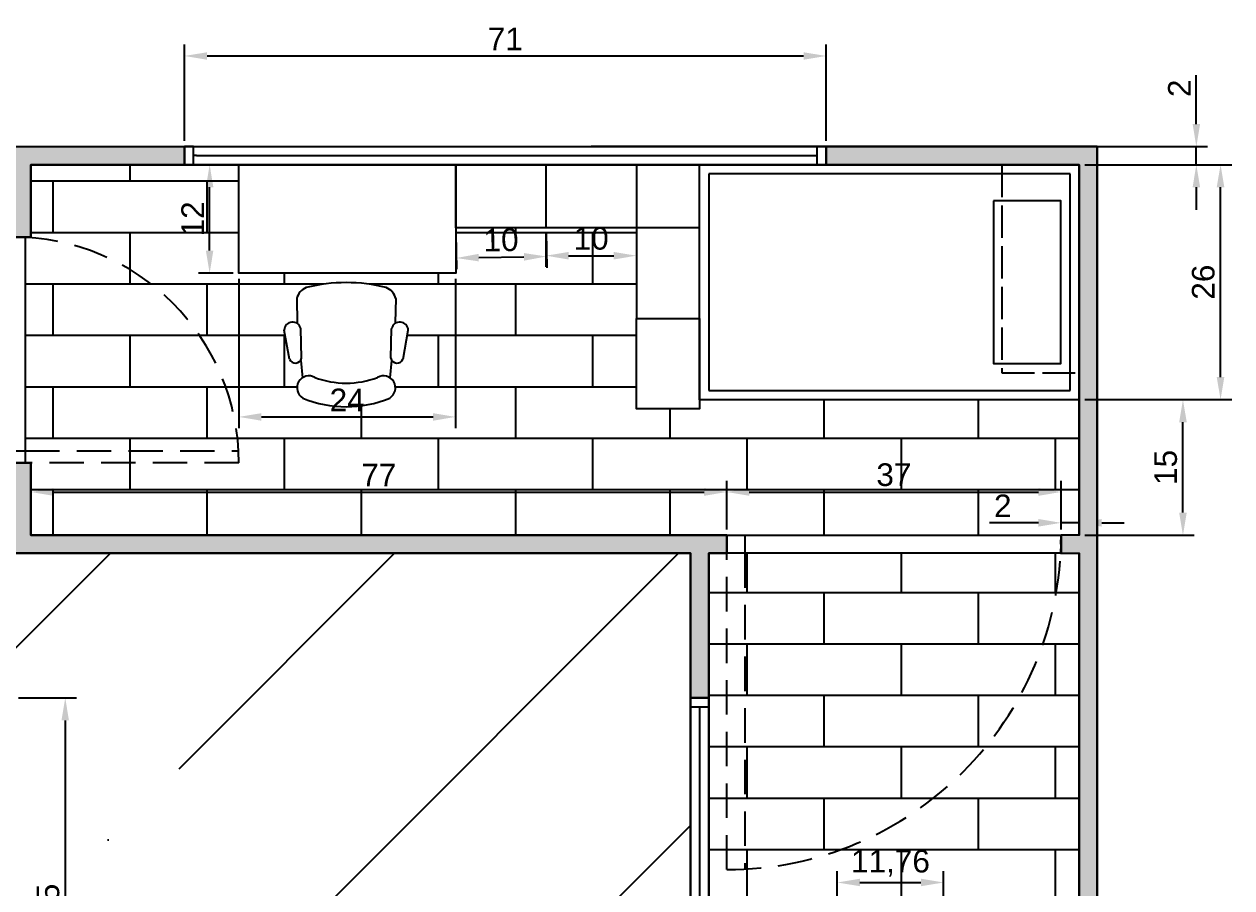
# Model space of a CAD drawing. Header units: millimetres. Extents: x 2925 to 3308, y 7144 to 7335.
# Drawn here: x 2992.4 to 3126, y 7239.5 to 7335.1 of the extents above; entities that cross this region are included whole.
import ezdxf

# ---------------------------------------------------------------- set-up
doc = ezdxf.new("R2010")
doc.units = ezdxf.units.MM
doc.header["$LTSCALE"] = 0.3
doc.set_wipeout_variables(frame=1)
doc.linetypes.add('ACAD_ISO02W100', pattern=[15, 12, -3])
doc.linetypes.add('DASHED', pattern=[19.05, 12.7, -6.35])
doc.layers.add('dim', color=1, linetype='Continuous', plot=False)
for name, color, linetype in [('door', 3, 'DASHED'), ('F-FURN', 4, 'Continuous'), ('floorhatch', 7, 'Continuous'), ('furniture', 6, 'Continuous'), ('wall', 50, 'Continuous'), ('wall2', 50, 'Continuous'), ('wallhatch', 7, 'Continuous'), ('windoes', 3, 'Continuous')]:
    doc.layers.add(name, color=color, linetype=linetype)
doc.styles.get("Standard").update_dxf_attribs({"font": 'arial.ttf'})
doc.dimstyles.new('ISO-25', dxfattribs={"dimtxt": 2.5, "dimasz": 2.5, "dimexe": 1.25, "dimexo": 0.625, "dimtad": 1, "dimtxsty": 'Standard', "dimcen": 2.5, "dimadec": 0, "dimazin": 0, "dimtfac": 1, "dimtmove": 0, "dimatfit": 3, "dimfxl": 1, "dimarcsym": 0})

# ---------------------------------------------------------------- blocks, each defined once
blk = doc.blocks.new('*D9')
at = {"layer": 'Defpoints', "color": 0, "transparency": 16777216}
for p in [(3109.13, 7321.55), (3122.1, 7321.55), (3109.13, 7319.55)]:
    blk.add_point(p, dxfattribs=at)
at = {"layer": 'dim', "color": 0, "lineweight": -2, "transparency": 16777216}
for p, q in [((3122.1, 7324.05), (3122.1, 7329.45)), ((3109.76, 7321.55), (3123.35, 7321.55)), ((3122.1, 7319.55), (3122.1, 7321.55)), ((3109.76, 7319.55), (3123.35, 7319.55)), ((3122.1, 7317.05), (3122.1, 7314.55))]:
    blk.add_line(p, q, dxfattribs=at)
at = {"layer": 'dim', "color": 0, "transparency": 16777216}
for points in [[(3121.69, 7324.05), (3122.52, 7324.05), (3122.1, 7321.55)], [(3121.69, 7317.05), (3122.52, 7317.05), (3122.1, 7319.55)]]:
    blk.add_solid(points, dxfattribs=at)
at = {"layer": 'dim', "color": 0, "transparency": 16777216, "insert": (3120.22, 7328), "char_height": 2.5, "attachment_point": 5, "rotation": 90}
blk.add_mtext('2', dxfattribs=at)
blk = doc.blocks.new('*D10')
at = {"layer": 'Defpoints', "color": 0, "transparency": 16777216}
for p in [(3081.13, 7331.58), (3010.13, 7321.55), (3081.13, 7321.55)]:
    blk.add_point(p, dxfattribs=at)
at = {"layer": 'dim', "color": 0, "lineweight": -2, "transparency": 16777216}
for p, q in [((3010.13, 7322.17), (3010.13, 7332.83)), ((3081.13, 7322.17), (3081.13, 7332.83)), ((3012.63, 7331.58), (3078.63, 7331.58))]:
    blk.add_line(p, q, dxfattribs=at)
at = {"layer": 'dim', "color": 0, "transparency": 16777216}
for points in [[(3012.63, 7331.99), (3012.63, 7331.16), (3010.13, 7331.58)], [(3078.63, 7331.99), (3078.63, 7331.16), (3081.13, 7331.58)]]:
    blk.add_solid(points, dxfattribs=at)
at = {"layer": 'dim', "color": 0, "transparency": 16777216, "insert": (3045.63, 7333.46), "char_height": 2.5, "attachment_point": 5}
blk.add_mtext('71', dxfattribs=at)
blk = doc.blocks.new('*D13')
at = {"layer": 'Defpoints', "color": 0, "transparency": 16777216}
for p in [(3109.13, 7293.55), (3120.62, 7293.55), (3109.13, 7278.55)]:
    blk.add_point(p, dxfattribs=at)
at = {"layer": 'dim', "color": 0, "lineweight": -2, "transparency": 16777216}
for p, q in [((3109.76, 7293.55), (3121.87, 7293.55)), ((3120.62, 7281.05), (3120.62, 7291.05)), ((3109.76, 7278.55), (3121.87, 7278.55))]:
    blk.add_line(p, q, dxfattribs=at)
at = {"layer": 'dim', "color": 0, "transparency": 16777216}
for points in [[(3120.2, 7291.05), (3121.04, 7291.05), (3120.62, 7293.55)], [(3120.2, 7281.05), (3121.04, 7281.05), (3120.62, 7278.55)]]:
    blk.add_solid(points, dxfattribs=at)
at = {"layer": 'dim', "color": 0, "transparency": 16777216, "insert": (3118.72, 7286.05), "char_height": 2.5, "attachment_point": 5, "rotation": 90}
blk.add_mtext('15', dxfattribs=at)
blk = doc.blocks.new('*D14')
at = {"layer": 'Defpoints', "color": 0, "transparency": 16777216}
for p in [(3109.13, 7319.55), (3124.78, 7319.55), (3109.13, 7293.55)]:
    blk.add_point(p, dxfattribs=at)
at = {"layer": 'dim', "color": 0, "lineweight": -2, "transparency": 16777216}
for p, q in [((3109.76, 7319.55), (3126.03, 7319.55)), ((3124.78, 7296.05), (3124.78, 7317.05)), ((3109.76, 7293.55), (3126.03, 7293.55))]:
    blk.add_line(p, q, dxfattribs=at)
at = {"layer": 'dim', "color": 0, "transparency": 16777216}
for points in [[(3124.36, 7317.05), (3125.2, 7317.05), (3124.78, 7319.55)], [(3124.36, 7296.05), (3125.2, 7296.05), (3124.78, 7293.55)]]:
    blk.add_solid(points, dxfattribs=at)
at = {"layer": 'dim', "color": 0, "transparency": 16777216, "insert": (3122.88, 7306.55), "char_height": 2.5, "attachment_point": 5, "rotation": 90}
blk.add_mtext('26', dxfattribs=at)
blk = doc.blocks.new('*D15')
at = {"layer": 'Defpoints', "color": 0, "transparency": 16777216}
for p in [(3016.13, 7307.55), (3040.13, 7307.55), (3040.13, 7291.64)]:
    blk.add_point(p, dxfattribs=at)
at = {"layer": 'dim', "color": 0, "lineweight": -2, "transparency": 16777216}
for p, q in [((3016.13, 7306.92), (3016.13, 7290.39)), ((3040.13, 7306.92), (3040.13, 7290.39)), ((3018.63, 7291.64), (3037.63, 7291.64))]:
    blk.add_line(p, q, dxfattribs=at)
at = {"layer": 'dim', "color": 0, "transparency": 16777216}
for points in [[(3018.63, 7292.05), (3018.63, 7291.22), (3016.13, 7291.64)], [(3037.63, 7292.05), (3037.63, 7291.22), (3040.13, 7291.64)]]:
    blk.add_solid(points, dxfattribs=at)
at = {"layer": 'dim', "color": 0, "transparency": 16777216, "insert": (3028.13, 7293.52), "char_height": 2.5, "attachment_point": 5}
blk.add_mtext('24', dxfattribs=at)
blk = doc.blocks.new('*D16')
at = {"layer": 'Defpoints', "color": 0, "transparency": 16777216}
for p in [(3040.13, 7312.55), (3050.13, 7312.72), (3050.19, 7309.39)]:
    blk.add_point(p, dxfattribs=at)
at = {"layer": 'dim', "color": 0, "lineweight": -2, "transparency": 16777216}
for p, q in [((3050.15, 7312.09), (3050.21, 7308.14)), ((3040.15, 7311.92), (3040.21, 7307.97)), ((3042.69, 7309.27), (3047.69, 7309.35))]:
    blk.add_line(p, q, dxfattribs=at)
at = {"layer": 'dim', "color": 0, "transparency": 16777216}
for points in [[(3042.68, 7309.68), (3042.7, 7308.85), (3040.19, 7309.22)], [(3047.68, 7309.77), (3047.7, 7308.93), (3050.19, 7309.39)]]:
    blk.add_solid(points, dxfattribs=at)
at = {"layer": 'dim', "color": 0, "transparency": 16777216, "insert": (3045.16, 7311.21), "char_height": 2.5, "attachment_point": 5, "rotation": 0.968}
blk.add_mtext('10', dxfattribs=at)
blk = doc.blocks.new('*D17')
at = {"layer": 'Defpoints', "color": 0, "transparency": 16777216}
for p in [(3050.13, 7312.72), (3060.13, 7312.72), (3060.13, 7309.48)]:
    blk.add_point(p, dxfattribs=at)
at = {"layer": 'dim', "color": 0, "lineweight": -2, "transparency": 16777216}
for p, q in [((3050.13, 7312.09), (3050.13, 7308.23)), ((3060.13, 7312.09), (3060.13, 7308.23)), ((3052.63, 7309.48), (3057.63, 7309.48))]:
    blk.add_line(p, q, dxfattribs=at)
at = {"layer": 'dim', "color": 0, "transparency": 16777216}
for points in [[(3052.63, 7309.89), (3052.63, 7309.06), (3050.13, 7309.48)], [(3057.63, 7309.89), (3057.63, 7309.06), (3060.13, 7309.48)]]:
    blk.add_solid(points, dxfattribs=at)
at = {"layer": 'dim', "color": 0, "transparency": 16777216, "insert": (3055.13, 7311.38), "char_height": 2.5, "attachment_point": 5}
blk.add_mtext('10', dxfattribs=at)
blk = doc.blocks.new('*D18')
at = {"layer": 'Defpoints', "color": 0, "transparency": 16777216}
for p in [(3012.91, 7319.55), (3016.13, 7319.55), (3016.13, 7307.55)]:
    blk.add_point(p, dxfattribs=at)
at = {"layer": 'dim', "color": 0, "lineweight": -2, "transparency": 16777216}
for p, q in [((3015.51, 7319.55), (3011.66, 7319.55)), ((3012.91, 7310.05), (3012.91, 7317.05)), ((3015.51, 7307.55), (3011.66, 7307.55))]:
    blk.add_line(p, q, dxfattribs=at)
at = {"layer": 'dim', "color": 0, "transparency": 16777216}
for points in [[(3012.49, 7317.05), (3013.32, 7317.05), (3012.91, 7319.55)], [(3012.49, 7310.05), (3013.32, 7310.05), (3012.91, 7307.55)]]:
    blk.add_solid(points, dxfattribs=at)
at = {"layer": 'dim', "color": 0, "transparency": 16777216, "insert": (3011.03, 7313.55), "char_height": 2.5, "attachment_point": 5, "rotation": 90}
blk.add_mtext('12', dxfattribs=at)
blk = doc.blocks.new('*D21')
at = {"layer": 'Defpoints', "color": 0, "transparency": 16777216}
for p in [(3107.13, 7283.33), (3070.13, 7278.55), (3107.13, 7278.55)]:
    blk.add_point(p, dxfattribs=at)
at = {"layer": 'dim', "color": 0, "lineweight": -2, "transparency": 16777216}
for p, q in [((3070.13, 7279.17), (3070.13, 7284.58)), ((3107.13, 7279.17), (3107.13, 7284.58)), ((3072.63, 7283.33), (3104.63, 7283.33))]:
    blk.add_line(p, q, dxfattribs=at)
at = {"layer": 'dim', "color": 0, "transparency": 16777216}
for points in [[(3072.63, 7283.75), (3072.63, 7282.91), (3070.13, 7283.33)], [(3104.63, 7283.75), (3104.63, 7282.91), (3107.13, 7283.33)]]:
    blk.add_solid(points, dxfattribs=at)
at = {"layer": 'dim', "color": 0, "transparency": 16777216, "insert": (3088.63, 7285.23), "char_height": 2.5, "attachment_point": 5}
blk.add_mtext('37', dxfattribs=at)
blk = doc.blocks.new('*D22')
at = {"layer": 'Defpoints', "color": 0, "transparency": 16777216}
for p in [(3107.13, 7279.92), (3107.13, 7278.55), (3109.13, 7278.55)]:
    blk.add_point(p, dxfattribs=at)
at = {"layer": 'dim', "color": 0, "lineweight": -2, "transparency": 16777216}
for p, q in [((3107.13, 7279.17), (3107.13, 7281.17)), ((3109.13, 7279.17), (3109.13, 7281.17)), ((3104.63, 7279.92), (3099.23, 7279.92)), ((3109.13, 7279.92), (3107.13, 7279.92)), ((3111.63, 7279.92), (3114.13, 7279.92))]:
    blk.add_line(p, q, dxfattribs=at)
at = {"layer": 'dim', "color": 0, "transparency": 16777216}
for points in [[(3104.63, 7280.34), (3104.63, 7279.5), (3107.13, 7279.92)], [(3111.63, 7280.34), (3111.63, 7279.5), (3109.13, 7279.92)]]:
    blk.add_solid(points, dxfattribs=at)
at = {"layer": 'dim', "color": 0, "transparency": 16777216, "insert": (3100.68, 7281.8), "char_height": 2.5, "attachment_point": 5}
blk.add_mtext('2', dxfattribs=at)
blk = doc.blocks.new('*D23')
at = {"layer": 'Defpoints', "color": 0, "transparency": 16777216}
for p in [(3070.13, 7283.33), (2993.13, 7278.55), (3070.13, 7278.55)]:
    blk.add_point(p, dxfattribs=at)
at = {"layer": 'dim', "color": 0, "lineweight": -2, "transparency": 16777216}
for p, q in [((2993.13, 7279.17), (2993.13, 7284.58)), ((3070.13, 7279.17), (3070.13, 7284.58)), ((2995.63, 7283.33), (3067.63, 7283.33))]:
    blk.add_line(p, q, dxfattribs=at)
at = {"layer": 'dim', "color": 0, "transparency": 16777216}
for points in [[(2995.63, 7283.75), (2995.63, 7282.91), (2993.13, 7283.33)], [(3067.63, 7283.75), (3067.63, 7282.91), (3070.13, 7283.33)]]:
    blk.add_solid(points, dxfattribs=at)
at = {"layer": 'dim', "color": 0, "transparency": 16777216, "insert": (3031.63, 7285.21), "char_height": 2.5, "attachment_point": 5}
blk.add_mtext('77', dxfattribs=at)
blk = doc.blocks.new('*D24')
at = {"layer": 'Defpoints', "color": 0, "transparency": 16777216}
for p in [(2991.13, 7260.55), (2991.13, 7215.55), (2996.93, 7215.55)]:
    blk.add_point(p, dxfattribs=at)
at = {"layer": 'dim', "color": 0, "lineweight": -2, "transparency": 16777216}
for p, q in [((2991.76, 7260.55), (2998.18, 7260.55)), ((2996.93, 7258.05), (2996.93, 7218.05)), ((2991.76, 7215.55), (2998.18, 7215.55))]:
    blk.add_line(p, q, dxfattribs=at)
at = {"layer": 'dim', "color": 0, "transparency": 16777216}
for points in [[(2996.51, 7258.05), (2997.34, 7258.05), (2996.93, 7260.55)], [(2996.51, 7218.05), (2997.34, 7218.05), (2996.93, 7215.55)]]:
    blk.add_solid(points, dxfattribs=at)
at = {"layer": 'dim', "color": 0, "transparency": 16777216, "insert": (2995.03, 7238.05), "char_height": 2.5, "attachment_point": 5, "rotation": 90}
blk.add_mtext('45', dxfattribs=at)
blk = doc.blocks.new('*D40')
at = {"layer": 'Defpoints', "color": 0, "transparency": 16777216}
for p in [(3094.13, 7240.12), (3082.37, 7225.68), (3094.13, 7225.68)]:
    blk.add_point(p, dxfattribs=at)
at = {"layer": 'dim', "color": 0, "lineweight": -2, "transparency": 16777216}
for p, q in [((3082.37, 7226.3), (3082.37, 7241.37)), ((3094.13, 7226.3), (3094.13, 7241.37)), ((3084.87, 7240.12), (3091.63, 7240.12))]:
    blk.add_line(p, q, dxfattribs=at)
at = {"layer": 'dim', "color": 0, "transparency": 16777216}
for points in [[(3084.87, 7240.54), (3084.87, 7239.71), (3082.37, 7240.12)], [(3091.63, 7240.54), (3091.63, 7239.71), (3094.13, 7240.12)]]:
    blk.add_solid(points, dxfattribs=at)
at = {"layer": 'dim', "color": 0, "transparency": 16777216, "insert": (3088.25, 7242.25), "char_height": 2.5, "attachment_point": 5}
blk.add_mtext('11,76', dxfattribs=at)

msp = doc.modelspace()

# ---------------------------------------------------------------- hatches: boundary and pattern name
at = {"layer": 'floorhatch'}
h = msp.add_hatch(dxfattribs=at)
h.set_pattern_fill('AR-BRSTD', color=9, scale=0.084)
h.paths.add_polyline_path([(2993.135, 7319.547), (2993.135, 7311.547), (2992.486, 7311.516), (2992.486, 7286.547), (2993.135, 7286.547), (2993.135, 7278.547), (3109.135, 7278.547), (3109.135, 7319.547)])
h = msp.add_hatch(dxfattribs=at)
h.set_pattern_fill('ANSI37', color=9, scale=4, angle=45)
h.paths.add_polyline_path([(3071.135, 7201.547), (3071.135, 7199.547)])
edge = h.paths.add_edge_path()
edge.add_line((3068.135, 7199.547), (3071.135, 7199.547))
edge.add_line((3068.135, 7199.547), (3071.135, 7199.547))
edge = h.paths.add_edge_path()
edge.add_line((3068.135, 7197.547), (3068.135, 7199.547))
edge.add_line((3068.135, 7197.547), (3068.135, 7199.547))
edge = h.paths.add_edge_path()
edge.add_line((3066.135, 7197.547), (3068.135, 7197.547))
edge.add_line((3066.135, 7197.547), (3068.135, 7197.547))
edge = h.paths.add_edge_path()
edge.add_line((3066.135, 7199.547), (3066.135, 7197.547))
edge.add_line((3066.135, 7199.547), (3066.135, 7197.547))
edge = h.paths.add_edge_path()
edge.add_line((2989.135, 7199.547), (3066.135, 7199.547))
edge.add_line((2989.135, 7199.547), (3066.135, 7199.547))
edge = h.paths.add_edge_path()
edge.add_line((2989.135, 7276.547), (2989.135, 7199.547))
edge.add_line((2989.135, 7276.547), (2989.135, 7199.547))
edge = h.paths.add_edge_path()
edge.add_line((2948.135, 7276.547), (2989.135, 7276.547))
edge.add_line((2948.135, 7276.547), (2989.135, 7276.547))
h = msp.add_hatch(dxfattribs=at)
h.set_pattern_fill('AR-BRSTD', color=9, scale=0.084)
h.paths.add_polyline_path([(2948.135, 7276.547), (2989.135, 7276.547), (2989.135, 7199.547), (3066.135, 7199.547), (3066.135, 7197.547), (3068.135, 7197.547), (3068.135, 7199.547), (3071.135, 7199.547), (3071.135, 7201.547), (3068.135, 7201.547), (3068.135, 7276.547), (3109.135, 7276.547), (3109.135, 7201.547), (3106.135, 7201.547), (3106.135, 7199.547), (3109.135, 7199.547), (3109.135, 7158.547), (3068.135, 7158.547), (3068.135, 7160.547), (3066.135, 7160.547), (3066.135, 7158.547), (2948.135, 7158.547)])
at = {"layer": 'wallhatch', "linetype": 'Continuous', "lineweight": 100}
h = msp.add_hatch(color=9, dxfattribs=at)
h.dxf.hatch_style = 1
h.paths.add_polyline_path([(3066.135, 7158.547), (2991.135, 7158.547)])
edge = h.paths.add_edge_path()
edge.add_line((3066.135, 7160.547), (3066.135, 7158.547))
edge.add_line((3066.135, 7160.547), (3066.135, 7158.547))
edge = h.paths.add_edge_path()
edge.add_line((3068.135, 7160.547), (3066.135, 7160.547))
edge.add_line((3068.135, 7160.547), (3066.135, 7160.547))
edge = h.paths.add_edge_path(flags=17)
edge.add_line((3068.135, 7160.547), (3066.135, 7160.547))
edge.add_line((3068.135, 7160.547), (3066.135, 7160.547))
edge = h.paths.add_edge_path()
edge.add_line((3068.135, 7158.547), (3068.135, 7160.547))
edge.add_line((3068.135, 7158.547), (3068.135, 7160.547))
edge = h.paths.add_edge_path(flags=17)
edge.add_line((3068.135, 7158.547), (3068.135, 7160.547))
edge.add_line((3068.135, 7158.547), (3068.135, 7160.547))
edge = h.paths.add_edge_path(flags=17)
edge.add_line((3109.135, 7158.547), (3068.135, 7158.547))
edge.add_line((3109.135, 7158.547), (3068.135, 7158.547))
edge = h.paths.add_edge_path(flags=17)
edge.add_line((3109.135, 7158.547), (3068.135, 7158.547))
edge.add_line((3109.135, 7158.547), (3068.135, 7158.547))
edge = h.paths.add_edge_path(flags=17)
edge.add_line((3109.135, 7199.547), (3109.135, 7158.547))
edge.add_line((3109.135, 7199.547), (3109.135, 7158.547))
edge = h.paths.add_edge_path(flags=17)
edge.add_line((3109.135, 7199.547), (3109.135, 7158.547))
edge.add_line((3109.135, 7199.547), (3109.135, 7158.547))
edge = h.paths.add_edge_path(flags=17)
edge.add_line((3106.135, 7199.547), (3109.135, 7199.547))
edge.add_line((3106.135, 7199.547), (3109.135, 7199.547))
edge = h.paths.add_edge_path(flags=17)
edge.add_line((3106.135, 7199.547), (3109.135, 7199.547))
edge.add_line((3106.135, 7199.547), (3109.135, 7199.547))
edge = h.paths.add_edge_path(flags=17)
edge.add_line((3106.135, 7201.547), (3106.135, 7199.547))
edge.add_line((3106.135, 7201.547), (3106.135, 7199.547))
edge = h.paths.add_edge_path(flags=17)
edge.add_line((3106.135, 7201.547), (3106.135, 7199.547))
edge.add_line((3106.135, 7201.547), (3106.135, 7199.547))
edge = h.paths.add_edge_path(flags=17)
edge.add_line((3109.135, 7201.547), (3106.135, 7201.547))
edge.add_line((3109.135, 7201.547), (3106.135, 7201.547))
edge = h.paths.add_edge_path(flags=17)
edge.add_line((3109.135, 7201.547), (3106.135, 7201.547))
edge.add_line((3109.135, 7201.547), (3106.135, 7201.547))
edge = h.paths.add_edge_path()
edge.add_line((3107.135, 7276.547), (3109.135, 7276.547))
edge.add_line((3109.135, 7276.547), (3109.135, 7201.547))
edge.add_line((3109.135, 7319.547), (3109.135, 7201.547))
edge.add_line((3109.135, 7319.547), (3109.135, 7278.547))
edge.add_line((3109.135, 7278.547), (3107.135, 7278.547))
edge.add_line((3107.135, 7278.547), (3107.135, 7276.547))
edge = h.paths.add_edge_path(flags=17)
edge.add_line((3109.135, 7276.547), (3109.135, 7201.547))
edge.add_line((3109.135, 7276.547), (3109.135, 7201.547))
edge = h.paths.add_edge_path()
edge.add_line((3081.135, 7319.547), (3109.135, 7319.547))
edge.add_line((3081.135, 7319.547), (3109.135, 7319.547))
edge = h.paths.add_edge_path()
edge.add_line((3081.135, 7321.547), (3081.135, 7319.547))
edge.add_line((3081.135, 7321.547), (3081.135, 7319.547))
edge = h.paths.add_edge_path()
edge.add_line((3111.135, 7321.547), (3081.135, 7321.547))
edge.add_line((3111.135, 7321.547), (3081.135, 7321.547))
edge = h.paths.add_edge_path()
edge.add_line((3111.135, 7156.547), (3111.135, 7321.547))
edge.add_line((3111.135, 7156.547), (3111.135, 7321.547))
edge = h.paths.add_edge_path()
edge.add_line((2988.135, 7156.547), (3111.135, 7156.547))
edge.add_line((2988.135, 7156.547), (3111.135, 7156.547))
edge = h.paths.add_edge_path()
edge.add_line((2988.135, 7158.547), (2988.135, 7156.547))
edge.add_line((2988.135, 7158.547), (2988.135, 7156.547))
edge = h.paths.add_edge_path()
edge.add_line((2989.135, 7158.547), (2988.135, 7158.547))
edge.add_line((2989.135, 7158.547), (2988.135, 7158.547))
edge = h.paths.add_edge_path()
edge.add_line((2991.135, 7161.547), (2989.135, 7161.547))
edge.add_line((2989.135, 7161.547), (2989.135, 7158.547))
edge.add_line((2989.135, 7161.547), (2989.135, 7158.547))
edge.add_line((2989.135, 7161.547), (2991.135, 7161.547))
edge = h.paths.add_edge_path(flags=16)
edge.add_line((3109.135, 7276.547), (3109.135, 7201.547))
at = {"layer": 'windoes'}
h = msp.add_hatch(dxfattribs=at)
h.set_pattern_fill('ANSI35', color=256, scale=7)
h.paths.add_polyline_path([(3066.135, 7276.547), (2991.135, 7276.547), (2991.135, 7201.547), (3066.135, 7201.547)])

# ---------------------------------------------------------------- linework, layer by layer
for p, q in [((3010.135, 7319.547), (3010.135, 7321.547)), ((3081.135, 7319.547), (3081.135, 7321.547)), ((2991.135, 7311.547), (2993.135, 7311.547)), ((2991.135, 7286.547), (2993.135, 7286.547)), ((2993.135, 7286.547), (2993.135, 7278.547)), ((3070.135, 7278.547), (3070.135, 7276.547)), ((3109.135, 7278.547), (3107.135, 7278.547)), ((3107.135, 7278.547), (3107.135, 7276.547)), ((3107.135, 7276.547), (3109.135, 7276.547))]:
    msp.add_line(p, q)
at = {"layer": 'door'}
for p, q in [((2992.486, 7311.553), (2992.486, 7287.899)), ((2991.135, 7287.899), (2992.486, 7287.899)), ((2992.486, 7287.899), (3016.141, 7287.899)), ((3016.141, 7286.547), (2991.135, 7286.547)), ((3070.135, 7241.547), (3070.135, 7278.547)), ((3070.135, 7278.547), (3072.135, 7278.547)), ((3072.135, 7278.547), (3107.135, 7278.547)), ((3072.135, 7278.547), (3072.135, 7276.547)), ((3107.135, 7276.547), (3072.135, 7276.547)), ((3072.135, 7276.547), (3072.135, 7241.547))]:
    msp.add_line(p, q, dxfattribs=at)
at = {"layer": 'door', "linetype": 'Continuous'}
for points in [[(2991.135, 7311.553), (2992.486, 7311.553), (2992.486, 7286.547), (2991.135, 7286.547)], [(3070.135, 7278.547), (3107.135, 7278.547), (3107.135, 7276.547), (3070.135, 7276.547)]]:
    msp.add_lwpolyline(points, close=True, dxfattribs=at)
at = {"layer": 'door', "linetype": 'ByBlock'}
for points in [[(3066.135, 7260.547), (3068.135, 7260.547), (3068.135, 7215.547), (3066.135, 7215.547), (3066.135, 7260.547), (3067.135, 7260.547)], [(3067.135, 7259.547), (3067.135, 7216.772)]]:
    msp.add_lwpolyline(points, dxfattribs=at)
at = {"layer": 'door'}
msp.add_lwpolyline([(3066.135, 7260.547), (3066.135, 7259.547), (3068.135, 7259.547), (3068.135, 7260.547), (3066.135, 7260.547)], dxfattribs=at)
for centre, radius, start, end in [((2991.135, 7286.547), 25.006, 0, 90), ((3070.135, 7278.547), 37, 270, 0)]:
    msp.add_arc(centre, radius, start, end, dxfattribs=at)
at = {"layer": 'furniture'}
msp.add_line((3109.135, 7319.547), (3068.135, 7319.547), dxfattribs=at)
at = {"layer": 'wall'}
for p, q in [((2993.135, 7319.547), (2993.135, 7311.547)), ((2993.135, 7311.547), (2993.135, 7319.547)), ((2993.135, 7319.547), (3010.135, 7319.547)), ((3109.135, 7319.547), (3081.135, 7319.547)), ((2993.135, 7286.547), (2993.135, 7278.547)), ((3068.135, 7278.547), (3070.135, 7278.547)), ((3070.135, 7276.547), (3068.135, 7276.547))]:
    msp.add_line(p, q, dxfattribs=at)
for points in [[(2951.135, 7156.547), (2946.135, 7156.547), (2946.135, 7321.547), (3111.135, 7321.547), (3111.135, 7156.547), (2988.135, 7156.547)], [(2948.135, 7199.547), (2948.135, 7158.547), (2951.135, 7158.547), (2951.135, 7156.547), (2946.135, 7156.492), (2946.135, 7321.547), (3010.135, 7321.547), (3010.135, 7319.547), (2993.135, 7319.547), (2993.135, 7311.547), (2991.135, 7311.553)], [(2988.135, 7158.547), (2988.135, 7156.547), (3111.135, 7156.547), (3111.135, 7321.547), (3081.135, 7321.547), (3081.135, 7319.547), (3109.135, 7319.547), (3109.135, 7278.547), (3107.135, 7278.547), (3107.135, 7276.547), (3109.135, 7276.547), (3109.135, 7201.547), (3106.135, 7201.547), (3106.135, 7199.547), (3109.135, 7199.547), (3109.135, 7158.547), (3068.135, 7158.547), (3068.135, 7160.547), (3066.135, 7160.547), (3066.135, 7158.547), (2991.135, 7158.547)], [(2993.135, 7319.547), (2993.135, 7311.547), (2992.486, 7311.516)], [(2993.135, 7319.547), (3109.135, 7319.547), (3109.135, 7278.547)], [(2980.135, 7278.547), (2991.135, 7278.547), (2991.135, 7286.547), (2993.135, 7286.547), (2993.135, 7278.547), (3070.135, 7278.547), (3070.135, 7276.547), (3068.135, 7276.547), (3068.135, 7260.547), (3066.135, 7260.547), (3066.135, 7276.547), (2991.135, 7276.547), (2991.135, 7260.547), (2989.135, 7260.547), (2989.135, 7276.547), (2980.135, 7276.547)], [(2992.486, 7286.547), (2993.135, 7286.547), (2993.135, 7278.547), (3070.135, 7278.547)], [(2993.135, 7278.547), (3068.135, 7278.547)], [(2991.135, 7276.547), (3066.135, 7276.547), (3066.135, 7201.547), (2991.135, 7201.547), (2991.135, 7276.547)], [(3109.135, 7276.547), (3109.135, 7201.547), (3106.135, 7201.547), (3106.135, 7199.547), (3109.135, 7199.547), (3109.135, 7158.547), (3068.135, 7158.547), (3068.135, 7160.547), (3066.135, 7160.547), (3066.135, 7158.547), (2991.135, 7158.547)], [(3068.135, 7276.547), (3068.135, 7201.547)], [(3068.135, 7197.547), (3068.135, 7199.547), (3071.135, 7199.547), (3071.135, 7201.547), (3068.135, 7201.547), (3068.135, 7276.547), (3070.135, 7276.547)], [(3109.135, 7276.547), (3109.135, 7201.547)]]:
    msp.add_lwpolyline(points, dxfattribs=at)
msp.add_lwpolyline([(2991.135, 7276.547), (3066.135, 7276.547), (3066.135, 7201.547), (2991.135, 7201.547)], close=True, dxfattribs=at)
at = {"layer": 'wall2', "linetype": 'Continuous'}
for points in [[(2960.135, 7278.547), (2960.135, 7276.547), (2946.135, 7276.547), (2946.135, 7321.547), (3010.135, 7321.547), (3010.135, 7319.547), (2993.135, 7319.547), (2993.111, 7311.547), (2991.135, 7311.553), (2991.135, 7319.547), (2948.135, 7319.547), (2948.135, 7278.547), (2960.135, 7278.547)], [(3070.135, 7276.547), (3070.135, 7278.547), (2993.135, 7278.547), (2993.135, 7286.547), (2991.135, 7286.547), (2991.135, 7278.547), (2980.135, 7278.547), (2980.135, 7276.547), (2989.135, 7276.547), (2989.135, 7260.547), (2991.135, 7260.547), (2991.135, 7276.547), (3066.135, 7276.547), (3066.135, 7260.547), (3068.135, 7260.547), (3068.135, 7276.547), (3070.135, 7276.547), (3070.135, 7278.547)], [(3111.135, 7276.547), (3111.135, 7156.547), (2988.135, 7156.547), (2988.135, 7158.547), (2989.135, 7158.547), (2989.135, 7161.547), (2991.135, 7161.547), (2991.135, 7158.547), (3066.135, 7158.547), (3066.135, 7160.547), (3068.135, 7160.547), (3068.135, 7158.547), (3109.135, 7158.547), (3109.135, 7199.547), (3106.135, 7199.547), (3106.135, 7201.547), (3109.135, 7201.547), (3109.135, 7276.547)]]:
    msp.add_lwpolyline(points, dxfattribs=at)
at = {"layer": 'windoes'}
for p, q in [((3010.135, 7319.547), (3010.135, 7321.547)), ((3010.135, 7321.547), (3055.135, 7321.547)), ((3010.135, 7319.547), (3010.135, 7320.547)), ((3011.438, 7320.547), (3011.135, 7320.547))]:
    msp.add_line(p, q, dxfattribs=at)
for points in [[(3010.135, 7319.547), (3011.135, 7319.547), (3011.135, 7321.547), (3010.135, 7321.547), (3010.135, 7319.547)], [(3081.135, 7320.547), (3081.135, 7321.547), (3055.135, 7321.547)], [(3011.438, 7320.547), (3054.213, 7320.547)], [(3054.213, 7320.547), (3080.135, 7320.547)]]:
    msp.add_lwpolyline(points, dxfattribs=at)

# ---------------------------------------------------------------- dimensions: what is measured, and where the dimension line sits
at = {"layer": 'dim'}
for base, p1, p2, picture, middle in [((3081.135, 7331.578), (3010.135, 7321.547), (3081.135, 7321.547), '*D10', (3045.635, 7333.458)), ((3070.135, 7283.331), (2993.135, 7278.547), (3070.135, 7278.547), '*D23', (3031.635, 7285.206)), ((3107.135, 7283.331), (3070.135, 7278.547), (3107.135, 7278.547), '*D21', (3088.635, 7285.234)), ((3107.135, 7279.92), (3109.135, 7278.547), (3107.135, 7278.547), '*D22', (3100.682, 7281.8)), ((3094.1347, 7240.1228), (3082.3702, 7225.6782), (3094.1347, 7225.6782), '*D40', (3088.2525, 7242.2501))]:
    dim = msp.add_linear_dim(base=base, p1=p1, p2=p2, dimstyle='ISO-25', dxfattribs=at)
    dim.commit()
    dim.dimension.update_dxf_attribs({"geometry": picture, "text_midpoint": middle})
dim = msp.add_linear_dim(base=(2996.926, 7215.547), p1=(2991.135, 7260.547), p2=(2991.135, 7215.547), angle=90, dimstyle='ISO-25', dxfattribs=at)
dim.commit()
dim.dimension.update_dxf_attribs({"geometry": '*D24', "text_midpoint": (2995.03, 7238.047)})

# ---------------------------------------------------------------- next in the draw order: wipeouts: each hides what was drawn before it
msp.add_wipeout([(3109.135, 7293.547), (3109.135, 7319.547), (3067.135, 7319.547), (3067.135, 7293.547), (3067.135, 7292.547), (3060.135, 7292.547), (3060.135, 7319.547), (3067.135, 7319.547), (3067.135, 7293.547)]).dxf.layer = 'furniture'
at = {"color": 6}
msp.add_wipeout([(3033.505, 7304.74), (3033.441, 7302.064), (3033.442, 7301.977), (3033.572, 7302.049), (3033.738, 7302.106), (3033.961, 7302.133), (3034.153, 7302.113), (3034.303, 7302.069), (3034.499, 7301.963), (3034.614, 7301.868), (3034.767, 7301.672), (3034.86, 7301.458), (3034.895, 7301.254), (3034.307, 7298.03), (3034.238, 7297.902), (3034.16, 7297.806), (3034.042, 7297.707), (3033.929, 7297.646), (3033.751, 7297.596), (3033.589, 7297.592), (3033.442, 7297.621), (3033.332, 7297.665), (3033.218, 7297.737), (3033.131, 7297.816), (3033.047, 7297.926), (3033.044, 7297.889), (3032.861, 7295.967), (3033.147, 7295.718), (3033.363, 7295.373), (3033.45, 7295.073), (3033.468, 7294.856), (3033.417, 7294.491), (3033.262, 7294.147), (3033.072, 7293.913), (3032.833, 7293.727), (3032.175, 7293.473), (3031.31, 7293.202), (3030.413, 7292.992), (3029.351, 7292.831), (3028.776, 7292.783), (3028.022, 7292.76), (3027.246, 7292.784), (3026.419, 7292.863), (3025.831, 7292.954), (3025.45, 7293.028), (3024.879, 7293.163), (3024.377, 7293.305), (3023.693, 7293.537), (3023.211, 7293.727), (3022.898, 7293.992), (3022.715, 7294.266), (3022.617, 7294.529), (3022.576, 7294.856), (3022.609, 7295.15), (3022.677, 7295.363), (3022.758, 7295.525), (3022.975, 7295.801), (3023.183, 7295.967), (3023, 7297.889), (3022.981, 7297.901), (3022.887, 7297.789), (3022.636, 7297.632), (3022.455, 7297.592), (3022.237, 7297.607), (3022.046, 7297.68), (3021.799, 7297.912), (3021.738, 7298.03), (3021.149, 7301.254), (3021.196, 7301.497), (3021.262, 7301.646), (3021.37, 7301.803), (3021.491, 7301.922), (3021.656, 7302.03), (3021.759, 7302.075), (3021.998, 7302.129), (3022.166, 7302.13), (3022.351, 7302.094), (3022.498, 7302.036), (3022.61, 7301.971), (3022.603, 7302.064), (3022.54, 7304.74), (3022.619, 7304.978), (3022.7, 7305.146), (3022.794, 7305.3), (3022.922, 7305.466), (3023.142, 7305.679), (3023.36, 7305.831), (3023.589, 7305.945), (3024.382, 7306.128), (3025.641, 7306.341), (3026.286, 7306.415), (3027.153, 7306.478), (3028.022, 7306.499), (3028.529, 7306.492), (3029.581, 7306.431), (3030.391, 7306.343), (3031.189, 7306.219), (3031.895, 7306.078), (3032.456, 7305.945), (3032.872, 7305.703), (3033.122, 7305.466), (3033.396, 7305.045)], dxfattribs=at).dxf.layer = 'furniture'

# ---------------------------------------------------------------- next in the draw order: linework, layer by layer
at = {"layer": 'F-FURN', "color": 6}
msp.add_line((3033.044, 7297.889), (3032.861, 7295.967), dxfattribs=at)
at = {"layer": 'furniture'}
for p, q in [((3068.135, 7318.547), (3068.135, 7294.547)), ((3108.135, 7318.547), (3068.135, 7318.547)), ((3108.135, 7294.547), (3108.135, 7318.547)), ((3068.135, 7294.547), (3108.135, 7294.547))]:
    msp.add_line(p, q, dxfattribs=at)
at = {"layer": 'furniture', "color": 6}
for p, q in [((3022.54, 7304.74), (3022.603, 7302.064)), ((3033.505, 7304.74), (3033.441, 7302.064)), ((3023.086, 7298.147), (3022.992, 7301.424)), ((3032.958, 7298.147), (3033.052, 7301.424)), ((3021.738, 7298.03), (3021.149, 7301.254)), ((3034.307, 7298.03), (3034.895, 7301.254)), ((3023, 7297.889), (3023.183, 7295.967))]:
    msp.add_line(p, q, dxfattribs=at)
at = {"layer": 'furniture'}
for points in [[(3109.135, 7319.547), (3109.135, 7293.547), (3067.135, 7293.547), (3067.135, 7319.547), (3109.135, 7319.547)], [(3067.135, 7312.547), (3060.135, 7312.547), (3060.135, 7302.547), (3067.135, 7302.547), (3067.135, 7292.547), (3060.135, 7292.547), (3060.135, 7302.547), (3067.135, 7302.547)]]:
    msp.add_lwpolyline(points, dxfattribs=at)
at = {"layer": 'furniture', "linetype": 'ACAD_ISO02W100'}
msp.add_lwpolyline([(3109.135, 7319.547), (3100.583, 7319.547), (3100.583, 7296.52), (3109.135, 7296.52), (3109.135, 7319.547)], dxfattribs=at)
at = {"layer": 'furniture'}
msp.add_lwpolyline([(3099.659, 7315.547), (3099.659, 7297.547), (3107.113, 7297.547), (3107.113, 7315.547)], close=True, dxfattribs=at)
at = {"layer": 'furniture', "color": 6}
for centre, radius, start, end in [((3024.271, 7304.292), 1.789, 112.4327, 165.4917), ((3028.022, 7288.478), 18.021, 75.75795, 104.24205), ((3031.773, 7304.292), 1.789, 14.5083, 67.5673), ((3022.083, 7301.197), 0.936, 14.00681, 176.48678), ((3033.961, 7301.197), 0.936, 3.51322, 165.99319), ((3022.394, 7298.298), 0.709, 202.22348, 347.71731), ((3033.65, 7298.298), 0.709, 192.28269, 337.77652), ((3023.896, 7294.856), 1.32, 60.31748, 238.73497), ((3028.022, 7305.396), 10.015, 249.71341, 290.28659), ((3032.148, 7294.856), 1.32, 301.26503, 119.68252), ((3028.022, 7305.207), 12.447, 247.26107, 292.73893)]:
    msp.add_arc(centre, radius, start, end, dxfattribs=at)
at = {"layer": 'wall2', "linetype": 'Continuous'}
for points in [[(3081.135, 7321.547), (3081.135, 7319.547), (3109.135, 7319.547), (3109.135, 7278.547), (3107.135, 7278.547), (3107.081, 7276.547), (3109.135, 7276.547)], [(3111.135, 7276.547), (3111.135, 7321.547), (3081.135, 7321.547)]]:
    msp.add_lwpolyline(points, dxfattribs=at)
at = {"layer": 'windoes'}
msp.add_lwpolyline([(3081.135, 7319.547), (3080.135, 7319.547), (3080.135, 7321.547), (3081.135, 7321.547)], close=True, dxfattribs=at)

# ---------------------------------------------------------------- next in the draw order: dimensions: what is measured, and where the dimension line sits
at = {"layer": 'dim'}
for base, p1, p2, picture, middle in [((3122.105, 7321.547), (3109.135, 7319.547), (3109.135, 7321.547), '*D9', (3120.224, 7328)), ((3124.781, 7319.547), (3109.135, 7293.547), (3109.135, 7319.547), '*D14', (3122.88, 7306.547)), ((3120.619, 7293.547), (3109.135, 7278.547), (3109.135, 7293.547), '*D13', (3118.718, 7286.047))]:
    dim = msp.add_linear_dim(base=base, p1=p1, p2=p2, angle=90, dimstyle='ISO-25', dxfattribs=at)
    dim.commit()
    dim.dimension.update_dxf_attribs({"geometry": picture, "text_midpoint": middle})

# ---------------------------------------------------------------- next in the draw order: wipeouts: each hides what was drawn before it
msp.add_wipeout([(3016.135, 7319.547), (3016.135, 7307.547), (3040.135, 7307.547), (3040.135, 7319.547), (3060.135, 7319.547), (3060.135, 7312.547), (3040.135, 7312.547), (3040.135, 7319.547)]).dxf.layer = 'furniture'

# ---------------------------------------------------------------- next in the draw order: hatches: boundary and pattern name
at = {"layer": 'wallhatch', "linetype": 'Continuous'}
h = msp.add_hatch(color=8, dxfattribs=at)
h.dxf.hatch_style = 1
h.paths.add_polyline_path([(2960.135, 7278.547), (2960.135, 7276.547), (2946.135, 7276.547), (2946.135, 7321.547), (3010.135, 7321.547), (3010.135, 7319.547), (2993.135, 7319.547), (2993.111, 7311.547), (2991.135, 7311.553), (2991.135, 7319.547), (2948.135, 7319.547), (2948.135, 7278.547)])
h.paths.add_polyline_path([(2951.135, 7201.547), (2951.135, 7199.547), (2948.135, 7199.547), (2948.135, 7158.547), (2951.135, 7158.547), (2951.157, 7156.547), (2946.135, 7156.492), (2946.135, 7201.547)])
h.paths.add_polyline_path([(2989.135, 7215.547), (2991.135, 7215.547), (2991.135, 7201.547), (3005.135, 7201.547), (3005.135, 7199.547), (2991.135, 7199.547), (2991.135, 7196.547), (2989.135, 7196.547), (2989.135, 7199.547), (2979.135, 7199.547), (2979.135, 7201.547), (2989.135, 7201.547)])
h.paths.add_polyline_path([(3070.135, 7276.547), (3070.135, 7278.547), (2993.135, 7278.547), (2993.135, 7286.547), (2991.135, 7286.547), (2991.135, 7278.547), (2980.135, 7278.547), (2980.135, 7276.547), (2989.135, 7276.547), (2989.135, 7260.547), (2991.135, 7260.547), (2991.135, 7276.547), (3066.135, 7276.547), (3066.135, 7260.547), (3068.135, 7260.547), (3068.135, 7276.547)])
edge = h.paths.add_edge_path()
edge.add_line((2991.135, 7161.547), (2989.135, 7161.547))
edge.add_line((2989.135, 7161.547), (2989.135, 7158.547))
edge.add_line((2989.135, 7158.547), (2988.135, 7158.547))
edge.add_line((2988.135, 7158.547), (2988.135, 7156.547))
edge.add_line((2988.135, 7156.547), (3111.135, 7156.547))
edge.add_line((3111.135, 7156.547), (3111.135, 7321.547))
edge.add_line((3111.135, 7321.547), (3081.135, 7321.547))
edge.add_line((3081.135, 7321.547), (3081.135, 7319.547))
edge.add_line((3081.135, 7319.547), (3109.135, 7319.547))
edge.add_line((3109.135, 7319.547), (3109.135, 7201.547))
edge.add_line((3109.135, 7201.547), (3106.135, 7201.547))
edge.add_line((3106.135, 7201.547), (3106.135, 7199.547))
edge.add_line((3106.135, 7199.547), (3109.135, 7199.547))
edge.add_line((3109.135, 7199.547), (3109.135, 7158.547))
edge.add_line((3109.135, 7158.547), (3068.135, 7158.547))
edge.add_line((3068.135, 7158.547), (3068.135, 7160.547))
edge.add_line((3068.135, 7160.547), (3066.135, 7160.547))
edge.add_line((3066.135, 7160.547), (3066.135, 7158.547))
edge.add_line((3066.135, 7158.547), (2991.135, 7158.547))
edge.add_line((2991.135, 7158.547), (2991.135, 7161.547))
h = msp.add_hatch(color=8, dxfattribs=at)
h.dxf.hatch_style = 1
h.paths.add_polyline_path([(3081.135, 7321.547), (3081.135, 7319.547), (3109.135, 7319.547), (3109.135, 7278.547), (3107.135, 7278.547), (3107.081, 7276.547), (3111.135, 7276.547), (3111.135, 7321.547)])
h.paths.add_polyline_path([(3109.135, 7276.547), (3111.135, 7276.547), (3111.135, 7156.547), (2988.135, 7156.547), (2988.135, 7158.547), (2989.135, 7158.547), (2989.135, 7161.547), (2991.135, 7161.547), (2991.135, 7158.547), (3066.135, 7158.547), (3066.135, 7160.547), (3068.135, 7160.547), (3068.135, 7158.547), (3109.135, 7158.547), (3109.135, 7199.547), (3106.135, 7199.547), (3106.135, 7201.547), (3109.135, 7201.547)])

# ---------------------------------------------------------------- next in the draw order: linework, layer by layer
at = {"layer": 'furniture'}
for points in [[(3040.135, 7319.547), (3040.135, 7307.547), (3016.135, 7307.547), (3016.135, 7319.547), (3040.135, 7319.547)], [(3050.135, 7312.547), (3040.135, 7312.547), (3040.135, 7319.547), (3050.135, 7319.547)], [(3060.135, 7312.547), (3050.135, 7312.547), (3050.135, 7319.547), (3060.135, 7319.547), (3060.135, 7312.547)]]:
    msp.add_lwpolyline(points, dxfattribs=at)
at = {"layer": 'wall'}
msp.add_lwpolyline([(3109.135, 7278.547), (3109.135, 7319.547), (2993.135, 7319.547), (2993.135, 7311.547), (2992.486, 7311.516)], dxfattribs=at)
at = {"layer": 'windoes'}
msp.add_line((3055.135, 7319.547), (3010.135, 7319.547), dxfattribs=at)
msp.add_lwpolyline([(3055.135, 7319.547), (3081.135, 7319.547), (3081.135, 7320.547)], dxfattribs=at)

# ---------------------------------------------------------------- next in the draw order: dimensions: what is measured, and where the dimension line sits
at = {"layer": 'dim'}
dim = msp.add_linear_dim(base=(3012.907, 7319.547), p1=(3016.135, 7307.547), p2=(3016.135, 7319.547), angle=90, dimstyle='ISO-25', dxfattribs=at)
dim.commit()
dim.dimension.update_dxf_attribs({"geometry": '*D18', "text_midpoint": (3011.026, 7313.547)})
dim = msp.add_aligned_dim(p1=(3040.135, 7312.547), p2=(3050.135, 7312.716), distance=-3.324, dimstyle='ISO-25', dxfattribs=at)
dim.commit()
dim.dimension.update_dxf_attribs({"geometry": '*D16', "text_midpoint": (3045.159, 7311.21)})
for base, p1, p2, picture, middle in [((3060.135, 7309.478), (3050.135, 7312.716), (3060.135, 7312.716), '*D17', (3055.135, 7311.379)), ((3040.135, 7291.636), (3016.135, 7307.547), (3040.135, 7307.547), '*D15', (3028.135, 7293.516))]:
    dim = msp.add_linear_dim(base=base, p1=p1, p2=p2, dimstyle='ISO-25', dxfattribs=at)
    dim.commit()
    dim.dimension.update_dxf_attribs({"geometry": picture, "text_midpoint": middle})

doc.saveas('drawing.dxf')
